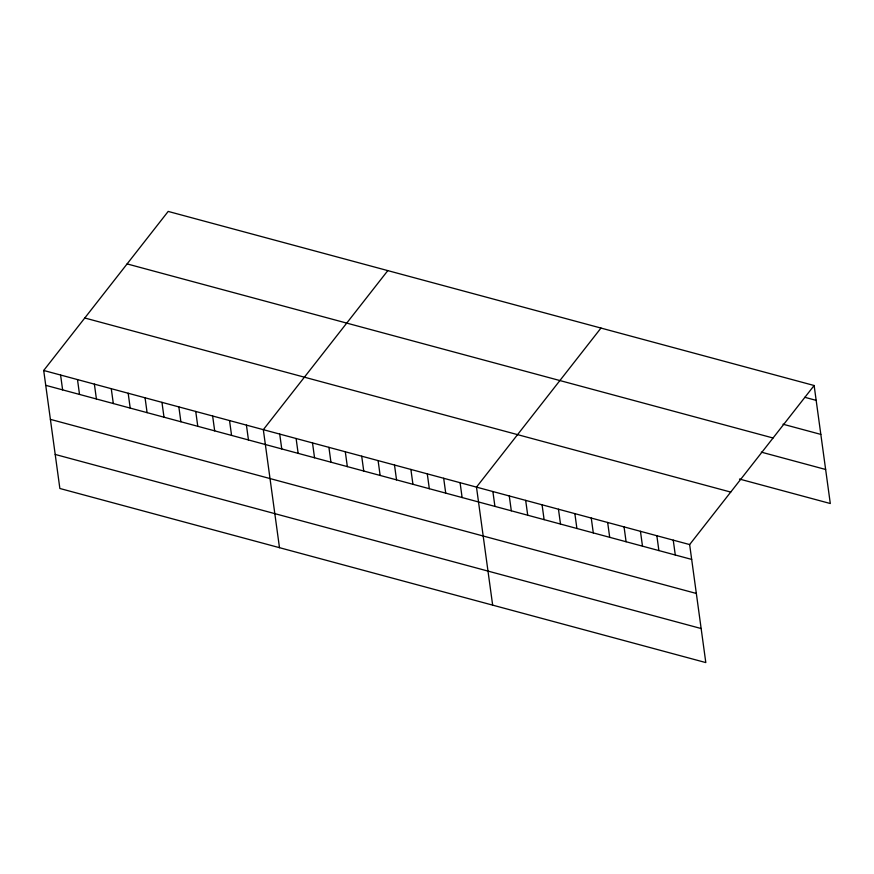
<?xml version="1.0" encoding="UTF-8"?>
<svg xmlns="http://www.w3.org/2000/svg" width="874" height="874" viewBox="0 0 874 874"><rect width="100%" height="100%" fill="white"/><g stroke="black" fill="none" stroke-linecap="round" stroke-linejoin="round"><path stroke-width="1.31" d="M814.131 385.51L689.641 544.568L705.81 662.579L59.869 488.49L43.7 370.478L168.19 211.421L814.131 385.51L830.3 503.522L739.48 479.05M387.816 270.612L263.325 429.669L279.483 547.681M600.973 328.067L476.483 487.113L492.652 605.125M804.812 397.299L816.163 400.358M782.995 424.207L820.828 434.4M127.112 263.915L773.053 437.994M761.309 452.142L825.635 469.48M84.778 317.994L730.73 492.084M43.7 370.478L689.641 544.568M45.732 385.325L691.673 559.415M50.397 419.367L696.338 593.457M55.204 454.447L701.145 628.537M673.242 540.143L675.285 554.99M656.855 535.729L658.887 550.576M640.456 531.305L642.488 546.152M624.058 526.891L626.09 541.738M607.659 522.466L609.691 537.313M591.261 518.053L593.293 532.9M574.863 513.628L576.895 528.475M558.464 509.214L560.496 524.061M542.066 504.79L544.109 519.637M525.678 500.376L527.71 515.223M509.28 495.951L511.312 510.798M492.881 491.538L494.913 506.385M460.085 482.699L462.117 497.546M443.686 478.275L445.718 493.122M427.288 473.861L429.32 488.708M410.889 469.436L412.932 484.283M394.502 465.023L396.534 479.87M378.103 460.598L380.135 475.445M361.705 456.184L363.737 471.031M345.306 451.76L347.339 466.607M328.908 447.346L330.94 462.193M312.51 442.921L314.542 457.768M296.111 438.508L298.143 453.355M279.713 434.083L281.756 448.93M246.424 425.114L248.456 439.961M229.534 420.558L231.566 435.405M212.644 416.013L214.676 430.849M195.743 411.457L197.775 426.304M178.853 406.902L180.885 421.749M161.952 402.346L163.995 417.193M145.062 397.801L147.094 412.637M128.172 393.245L130.204 408.092M111.271 388.69L113.314 403.537M94.381 384.134L96.413 398.981M77.491 379.589L79.523 394.425M60.59 375.033L62.622 389.88"/></g></svg>
